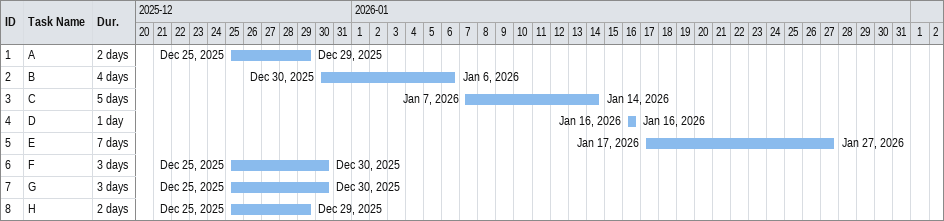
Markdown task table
| ID | Task | Duration | Start | Finish |
|---|---|---|---|---|
| 1 | A | 2d | 2025-12-25 | 2025-12-29 |
| 2 | B | 4d | 2025-12-30 | 2026-01-06 |
| 3 | C | 5d | 2026-01-07 | 2026-01-14 |
| 4 | D | 1d | 2026-01-16 | 2026-01-16 |
| 5 | E | 7d | 2026-01-17 | 2026-01-27 |
| 6 | F | 3d | 2025-12-25 | 2025-12-30 |
| 7 | G | 3d | 2025-12-25 | 2025-12-30 |
| 8 | H | 2d | 2025-12-25 | 2025-12-29 |
